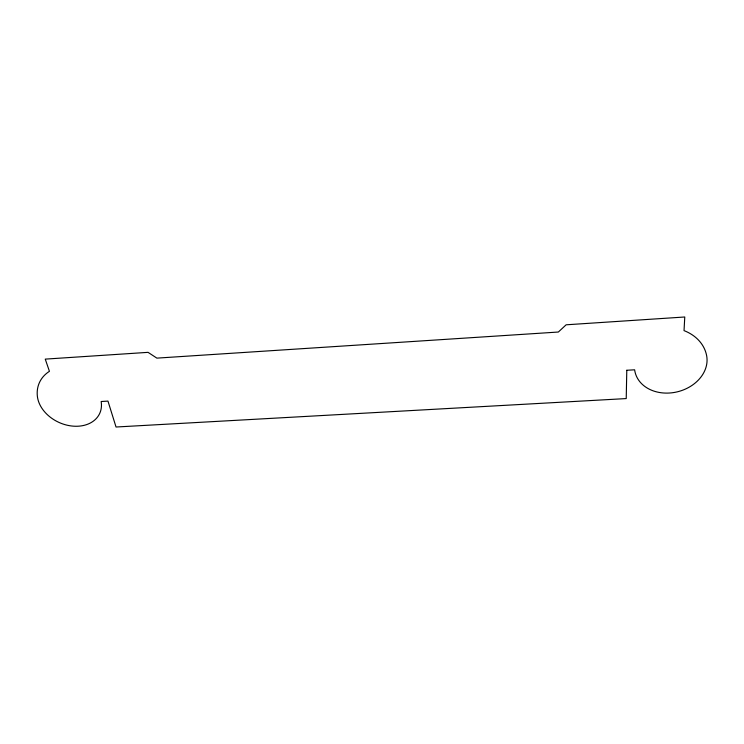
<?xml version="1.0" encoding="UTF-8"?>
<svg xmlns="http://www.w3.org/2000/svg" width="744" height="744" viewBox="0 0 744 744"><rect width="100%" height="100%" fill="white"/><g stroke="black" fill="none" stroke-linecap="round" stroke-linejoin="round"><path stroke-width="1.12" d="M626.792 370.27L626.225 398.579L116.036 427.01L107.964 401.1L101.156 401.509A33.387 25.138 24.5 0 1 73.117 426.145A33.387 25.138 24.5 0 1 37.377 396.385A42.975 32.476 24.1 0 1 49.43 371.321L45.254 359.12L148.056 352.349L156.872 358.124L558.344 332.029L566.138 324.803L684.768 316.991L684.034 330.624A47.123 37.507 -13.8 0 1 706.661 355.772A36.735 29.156 -14.4 0 1 675.347 392.265A36.735 29.156 -14.4 0 1 634.632 369.805L626.792 370.27"/></g></svg>
